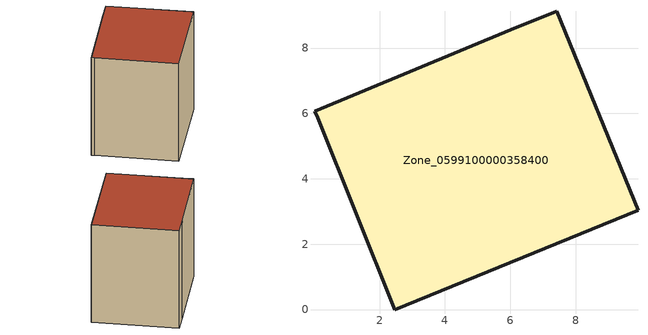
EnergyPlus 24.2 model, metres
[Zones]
Zone_0599100000358400
 floor ground (C_G): 2.47,0 0.11,5.86 0.01,6.07 6.02,8.56 7.41,9.12 9.91,3.04 z3.63
 wall outside (C_F): 9.91,3.04 7.41,9.12 6.02,8.56 0.01,6.07 0.11,5.86 2.47,0 9.91,3.04 z3.63:11.88
 roof outside (C_R): 0.11,5.86 2.47,0 9.91,3.04 7.41,9.12 6.02,8.56 0.01,6.07 z11.88
[BUILDING]
Pand.0599100000358400: North Axis=0; Terrain=City; Loads Convergence Tolerance Value=0.04; Temperature Convergence Tolerance Value=0.4; Solar Distribution=FullExterior; Maximum Number of Warmup Days=25; Minimum Number of Warmup Days=1
[Site:Location]
Rotterdam.The.Hague.AP_ZH_NLD Design_Conditions: Latitude=51.96; Longitude=4.45; Time Zone=1; Elevation=-4.5
[SITE:GROUNDTEMPERATURE:BUILDINGSURFACE]
18, 18, 18, 18, 18, 18, 18, 18, 18, 18, 18, 18
[MATERIAL] Thermal Absorptance=0.9; Solar Absorptance=0.7; Visible Absorptance=0.7
Name | Roughness | Thickness | Conductivity | Density | Specific Heat
G.TC.1992-2005 | MediumSmooth | 0.15 | 0.06 | 540 | 1210
F.TC.1992-2005 | Rough | 0.3 | 0.12 | 1920 | 840
R.TC.1992-2005 | MediumRough | 0.2 | 0.08 | 1500 | 1000
[CONSTRUCTION]
C_G: G.TC.1992-2005
C_F: F.TC.1992-2005
C_R: R.TC.1992-2005
[ZONE]
Zone_0599100000358400: Type=1; Multiplier=1; Ceiling Height=Autocalculate; Volume=Autocalculate; Floor Area=autocalculate; Part of Total Floor Area=Yes
[ZONEINFILTRATION:DESIGNFLOWRATE]
Infil_Zone_0599100000358400: Zone or ZoneList or Space or SpaceList=Zone_0599100000358400; Schedule=AlwaysOn; Design Flow Rate Calculation Method=Flow/Area; Flow Rate per Floor Area=0.0015; Constant Term Coefficient=1; Temperature Term Coefficient=0; Velocity Term Coefficient=0; Velocity Squared Term Coefficient=0
[HVACTEMPLATE:ZONE:IDEALLOADSAIRSYSTEM]
Zone_0599100000358400: Maximum Heating Supply Air Temperature=50; Minimum Cooling Supply Air Temperature=13; Maximum Heating Supply Air Humidity Ratio=0.0156; Minimum Cooling Supply Air Humidity Ratio=0.0077; Heating Limit=NoLimit; Cooling Limit=NoLimit; Dehumidification Control Type=ConstantSensibleHeatRatio; Cooling Sensible Heat Ratio=0.7; Dehumidification Setpoint=60; Humidification Control Type=None; Humidification Setpoint=30; Outdoor Air Method=None; Outdoor Air Flow Rate per Person=0.00944; Outdoor Air Flow Rate per Zone Floor Area=0; Outdoor Air Flow Rate per Zone=0; Demand Controlled Ventilation Type=None; Outdoor Air Economizer Type=NoEconomizer; Heat Recovery Type=None; Sensible Heat Recovery Effectiveness=0.7; Latent Heat Recovery Effectiveness=0.65
[ZONECONTROL:THERMOSTAT]
ThermostatControl_Zone_0599100000358400: Zone or ZoneList=Zone_0599100000358400; Control Type Schedule=DualSetpointControlType; Control 1=Thermostat_Zone_0599100000358400; Temperature Difference Between Cutout And Setpoint=0
[THERMOSTATSETPOINT:DUALSETPOINT]
Thermostat_Zone_0599100000358400: Heating Setpoint Temperature Schedule=HeatingSetpoint_Zone_0599100000358400; Cooling Setpoint Temperature Schedule=CoolingSetpoint_Zone_0599100000358400
[SCHEDULE:COMPACT]
HeatingSetpoint_Zone_0599100000358400: Through: 12/31, For: AllDays, Until: 24:00, 21
CoolingSetpoint_Zone_0599100000358400: Through: 12/31, For: AllDays, Until: 24:00, 24
DualSetpointControlType: Through: 12/31, For: AllDays, Until: 24:00, 4
AlwaysOn: Through: 12/31, For: AllDays, Until: 24:00, 1
